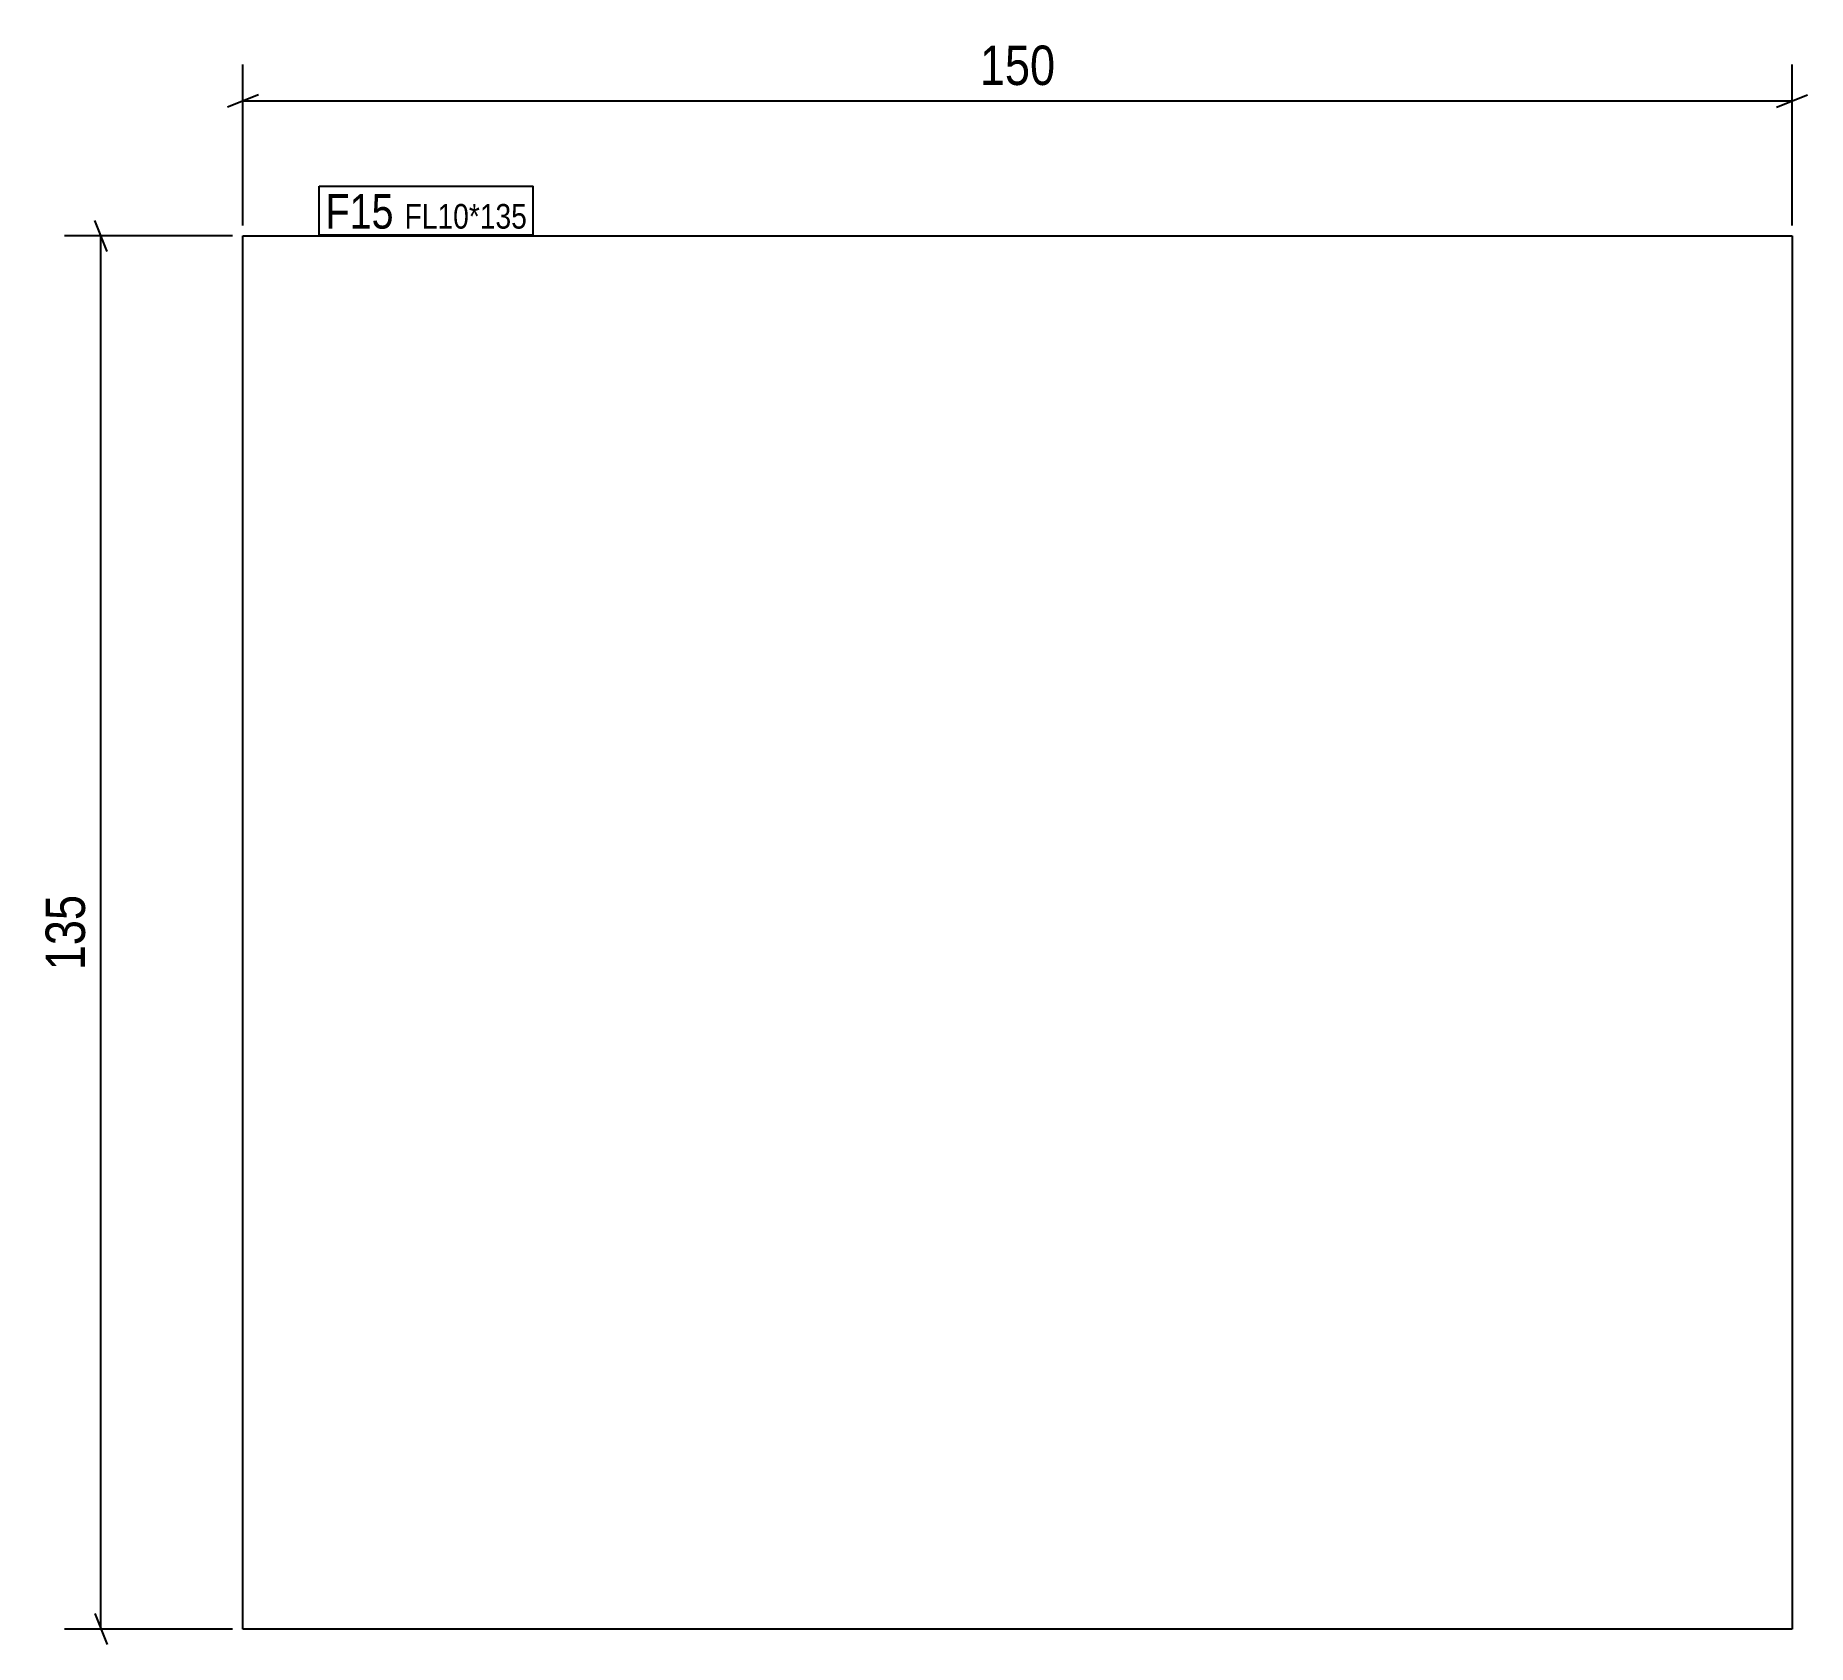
# Model space of a CAD drawing. Header units: millimetres. Extents: x 2 to 174, y 3 to 159.
import ezdxf

# ---------------------------------------------------------------- set-up
doc = ezdxf.new("R2010")
doc.units = ezdxf.units.MM
for name, color, linetype in [('MÅLSÆTNING', 7, 'Continuous'), ('STÅL', 7, 'Continuous'), ('TEKST', 7, 'Continuous')]:
    doc.layers.add(name, color=color, linetype=linetype)
doc.styles.add('Arial Narrow', font='ARIALN.TTF', dxfattribs={"height": 0.2})

msp = doc.modelspace()

# ---------------------------------------------------------------- linework, layer by layer
at = {"layer": 'MÅLSÆTNING', "color": 7, "linetype": 'Continuous'}
for p, q in [((22.31, 140.5), (22.31, 156.12)), ((172.44, 140.5), (172.44, 156.12)), ((23.81, 153.17), (20.81, 151.97)), ((170.94, 151.97), (173.94, 153.17)), ((22.31, 152.57), (172.44, 152.57)), ((9.15, 138), (7.95, 141)), ((21.31, 139.5), (5, 139.5)), ((8.55, 4.5), (8.55, 139.5)), ((7.95, 6), (9.15, 3)), ((21.31, 4.5), (5, 4.5))]:
    msp.add_line(p, q, dxfattribs=at)
at = {"layer": 'STÅL', "color": 2, "linetype": 'Continuous'}
for p, q in [((22.31, 4.5), (22.31, 139.5)), ((22.31, 139.5), (172.44, 139.5)), ((172.44, 139.5), (172.44, 4.5)), ((172.44, 4.5), (22.31, 4.5))]:
    msp.add_line(p, q, dxfattribs=at)

# ---------------------------------------------------------------- next in the draw order: wipeouts: each hides what was drawn before it
at = {"color": 0}
for points, layer in [([(101.83, 153.32), (101.83, 158.92), (92.92, 158.92), (92.92, 153.32)], 'MÅLSÆTNING'), ([(7.8, 76.46), (2.2, 76.46), (2.2, 67.54), (7.8, 67.54)], 'MÅLSÆTNING'), ([(36.92, 140.2), (36.92, 143.7), (30.31, 143.7), (30.31, 140.2)], 'TEKST'), ([(49.85, 140.2), (49.85, 142.7), (37.97, 142.7), (37.97, 140.2)], 'TEKST')]:
    msp.add_wipeout(points, dxfattribs=at).dxf.layer = layer

# ---------------------------------------------------------------- next in the draw order: texts
at = {"layer": 'MÅLSÆTNING', "color": 3, "style": 'Arial Narrow'}
msp.add_text('150', height=3.818, dxfattribs=at).set_placement((93.72, 154.12))
msp.add_text('135', height=3.818, rotation=90.0002, dxfattribs=at).set_placement((7, 68.34))

# ---------------------------------------------------------------- next in the draw order: wipeouts: each hides what was drawn before it
at = {"color": 0}
for points in [[(36.92, 140.2), (36.92, 143.7), (30.31, 143.7), (30.31, 140.2)], [(49.85, 140.2), (49.85, 142.7), (37.97, 142.7), (37.97, 140.2)]]:
    msp.add_wipeout(points, dxfattribs=at).dxf.layer = 'TEKST'

# ---------------------------------------------------------------- next in the draw order: linework, layer by layer
at = {"layer": 'TEKST', "color": 7, "linetype": 'Continuous'}
for p, q in [((29.71, 144.3), (50.45, 144.3)), ((29.71, 139.6), (29.71, 144.3)), ((50.45, 139.6), (50.45, 144.3)), ((29.71, 139.6), (50.45, 139.6))]:
    msp.add_line(p, q, dxfattribs=at)

# ---------------------------------------------------------------- next in the draw order: texts
at = {"layer": 'TEKST', "color": 3, "style": 'Arial Narrow'}
for s, height, p in [('F15', 3.34, (30.31, 140.2)), ('FL10*135', 2.386, (37.97, 140.2))]:
    msp.add_text(s, height=height, dxfattribs=at).set_placement(p)

doc.saveas('drawing.dxf')
